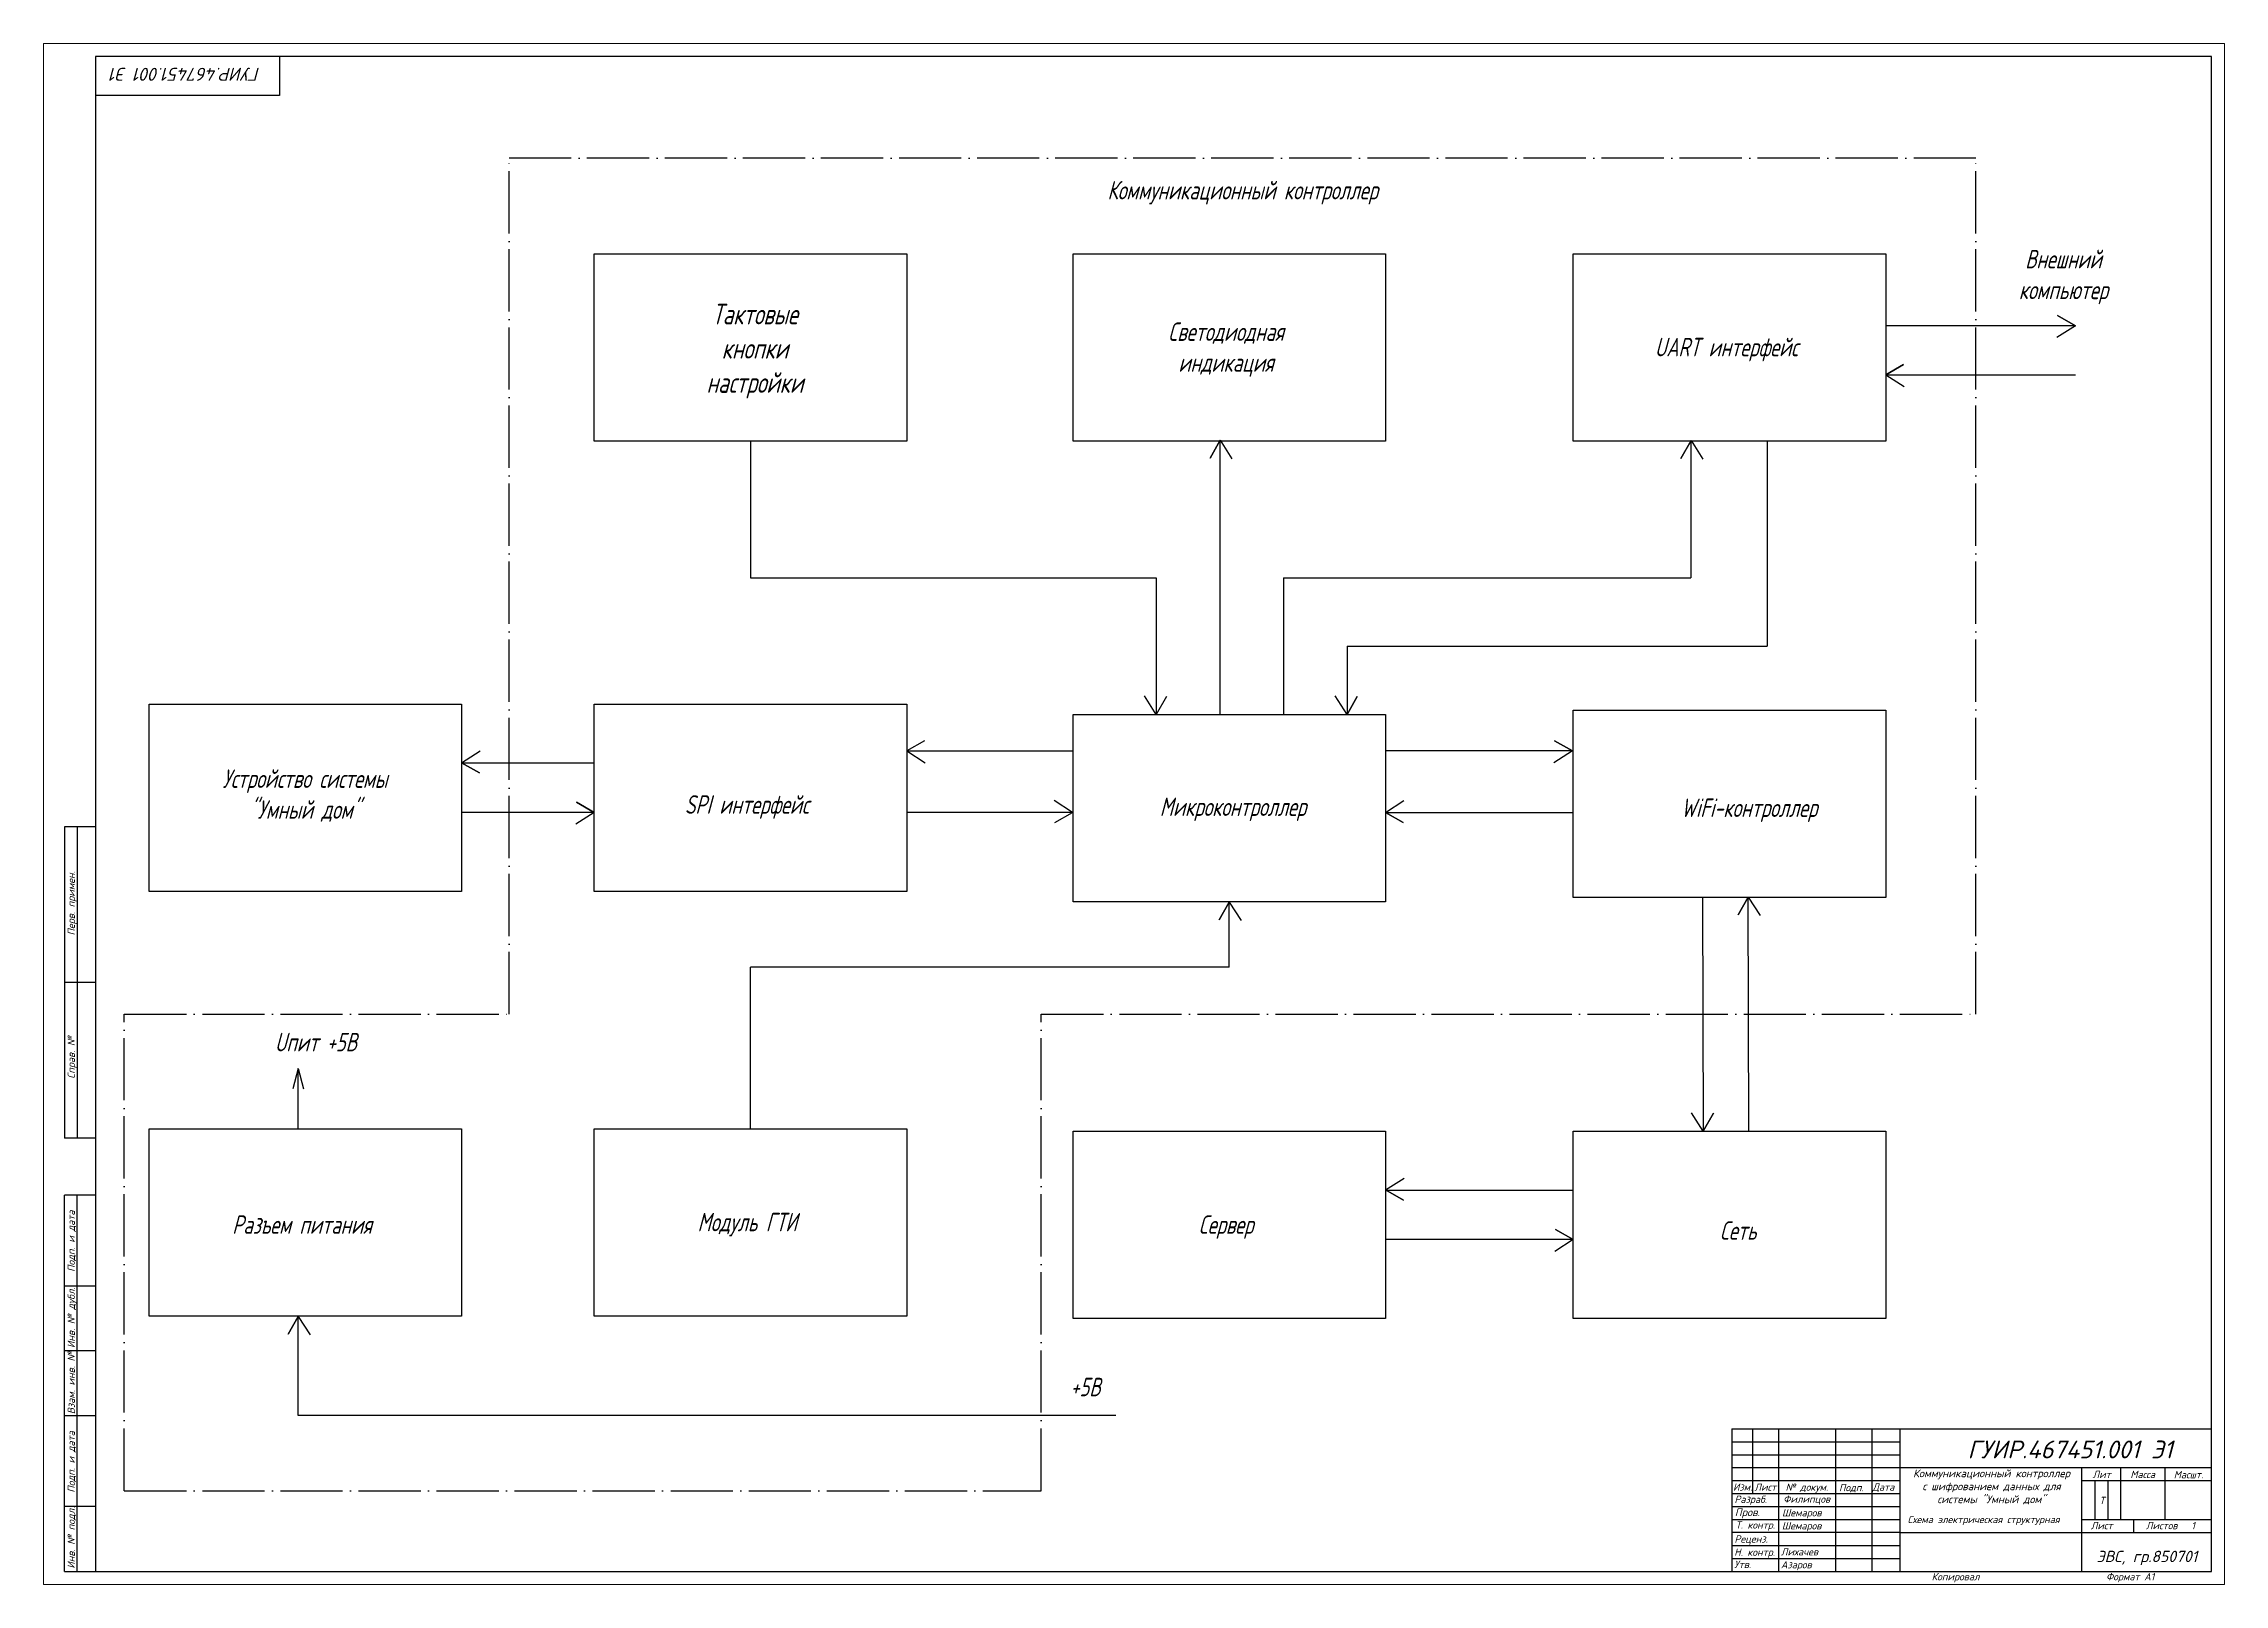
# Model space of a CAD drawing. Header units: inches. Extents: x -500 to 341, y 533 to 1127.
import ezdxf

# ---------------------------------------------------------------- set-up
doc = ezdxf.new("R2010")
doc.units = ezdxf.units.IN
doc.header["$MEASUREMENT"] = 0
doc.linetypes.add('ACAD_ISO04W100', pattern=[30, 24, -3, 0, -3])
for name, color, linetype in [('FORMAT', 7, 'Continuous'), ('FORMAT_', 7, 'Continuous'), ('TEXT', 7, 'Continuous')]:
    doc.layers.add(name, color=color, linetype=linetype)
doc.layers.add('Invis', color=7, linetype='Continuous', plot=False)
doc.styles.add('GOST', font='GOST.SHX')
doc.styles.add('RUS', font='isocpeui.ttf', dxfattribs={"height": 3})

msp = doc.modelspace()

# ---------------------------------------------------------------- linework, layer by layer
at = {"linetype": 'ACAD_ISO04W100'}
for p, q in [((244.83, 1083.21), (-320.8, 1083.21)), ((-320.8, 753.14), (-320.8, 1083.21)), ((244.83, 753.14), (244.83, 1083.21)), ((-469.24, 753.14), (-320.8, 753.14)), ((-469.24, 569.44), (-469.24, 753.14)), ((-115.61, 569.44), (-115.61, 753.14)), ((-115.61, 753.14), (244.83, 753.14)), ((-469.24, 569.44), (-115.61, 569.44))]:
    msp.add_line(p, q, dxfattribs=at)
for p, q in [((283.19, 1018.52), (210.04, 1018.52)), ((283.19, 1018.52), (276.04, 1013.97)), ((283.19, 1018.52), (276.28, 1022.45)), ((276.28, 1022.45), (283.19, 1018.52)), ((210.04, 999.66), (216.95, 1003.58)), ((216.95, 1003.58), (210.04, 999.66)), ((210.04, 999.66), (217.19, 995.1)), ((210.04, 999.66), (283.19, 999.66)), ((-227.74, 974.08), (-227.74, 921.32)), ((-46.63, 974.45), (-50.55, 967.54)), ((-50.55, 967.54), (-46.63, 974.45)), ((-46.74, 974.25), (-46.74, 868.73)), ((-46.63, 974.45), (-42.07, 967.3)), ((135, 974.28), (131.07, 967.37)), ((131.07, 967.37), (135, 974.28)), ((134.88, 974.08), (134.88, 921.32)), ((135, 974.28), (139.55, 967.13)), ((164.37, 974.08), (164.37, 895.02)), ((-227.74, 921.32), (-71.25, 921.32)), ((-71.25, 921.32), (-71.25, 868.73)), ((-22.22, 921.32), (134.88, 921.32)), ((-22.22, 921.32), (-22.22, 868.73)), ((2.29, 895.02), (164.37, 895.02)), ((2.29, 895.02), (2.29, 868.73)), ((-71.25, 868.73), (-75.81, 875.88)), ((-67.33, 875.64), (-71.25, 868.73)), ((2.29, 868.73), (-2.26, 875.88)), ((2.29, 868.73), (6.22, 875.64)), ((6.22, 875.64), (2.29, 868.73)), ((-160.59, 858.58), (-167.5, 854.66)), ((89.19, 854.66), (82.28, 858.58)), ((82.28, 858.58), (89.19, 854.66)), ((-339.2, 850.08), (-332.05, 854.64)), ((-339.2, 850.08), (-332.29, 846.16)), ((-332.29, 846.16), (-339.2, 850.08)), ((-339.17, 850.07), (-287.99, 850.07)), ((-167.5, 854.66), (-103.32, 854.66)), ((-167.5, 854.66), (-160.35, 850.1)), ((89.19, 854.66), (17.12, 854.66)), ((89.19, 854.66), (82.04, 850.1)), ((-287.99, 830.93), (-294.89, 834.86)), ((-294.89, 834.86), (-287.99, 830.93)), ((-103.53, 830.93), (-110.68, 835.49)), ((17.09, 830.95), (24.24, 835.51)), ((-287.99, 830.93), (-339.2, 830.93)), ((-287.99, 830.93), (-295.13, 826.38)), ((-103.43, 830.93), (-167.6, 830.93)), ((-110.44, 827.01), (-103.53, 830.93)), ((17.09, 830.95), (24, 827.03)), ((24, 827.03), (17.09, 830.95)), ((17.12, 830.93), (89.19, 830.93)), ((-43.1, 796.39), (-47.03, 789.48)), ((-47.03, 789.48), (-43.1, 796.39)), ((-43.1, 796.39), (-47.03, 789.48)), ((-43.12, 771.27), (-43.12, 796.49)), ((-43.1, 796.39), (-38.54, 789.24)), ((139.77, 708.22), (139.55, 798.3)), ((157.01, 798.3), (153.09, 791.39)), ((153.09, 791.39), (157.01, 798.3)), ((156.9, 798.1), (157.12, 708.02)), ((157.01, 798.3), (161.57, 791.15)), ((-227.74, 708.99), (-227.74, 771.27)), ((-43.12, 771.27), (-227.74, 771.27)), ((-402.19, 732.15), (-404.27, 724.42)), ((-402.19, 708.99), (-402.19, 732.15)), ((-402.19, 732.15), (-400.12, 724.42)), ((139.66, 708.02), (135.1, 715.17)), ((139.66, 708.02), (143.58, 714.93)), ((143.58, 714.93), (139.66, 708.02)), ((17.12, 685.38), (24.27, 689.93)), ((17.12, 685.38), (24.03, 681.45)), ((24.03, 681.45), (17.12, 685.38)), ((17.15, 685.36), (89.55, 685.36)), ((89.55, 666.23), (17.12, 666.23)), ((89.55, 666.23), (82.4, 661.67)), ((89.55, 666.23), (82.64, 670.15)), ((82.64, 670.15), (89.55, 666.23)), ((-402.17, 636.65), (-406.1, 629.74)), ((-406.1, 629.74), (-402.17, 636.65)), ((-402.17, 636.65), (-406.1, 629.74)), ((-402.19, 598.48), (-402.19, 636.75)), ((-402.17, 636.65), (-397.62, 629.5)), ((-86.88, 598.48), (-402.19, 598.48))]:
    msp.add_line(p, q)
for points in [[(-287.99, 1046.32), (-167.5, 1046.32), (-167.5, 974.08), (-287.99, 974.08)], [(-103.37, 1046.32), (17.12, 1046.32), (17.12, 974.08), (-103.37, 974.08)], [(89.55, 1046.32), (210.04, 1046.32), (210.04, 974.08), (89.55, 974.08)], [(-459.69, 872.72), (-339.2, 872.72), (-339.2, 800.48), (-459.69, 800.48)], [(-287.99, 872.72), (-167.5, 872.72), (-167.5, 800.48), (-287.99, 800.48)], [(-103.37, 868.73), (17.12, 868.73), (17.12, 796.49), (-103.37, 796.49)], [(89.55, 870.34), (210.04, 870.34), (210.04, 798.1), (89.55, 798.1)], [(-459.69, 708.99), (-339.2, 708.99), (-339.2, 636.75), (-459.69, 636.75)], [(-287.99, 708.99), (-167.5, 708.99), (-167.5, 636.75), (-287.99, 636.75)], [(-103.37, 708.02), (17.12, 708.02), (17.12, 635.78), (-103.37, 635.78)], [(89.55, 708.02), (210.04, 708.02), (210.04, 635.78), (89.55, 635.78)]]:
    msp.add_lwpolyline(points, close=True)
at = {"layer": 'FORMAT', "linetype": 'Continuous'}
for points in [[(335.64, 1122.32), (-480.36, 1122.32)], [(-480.36, 1122.32), (-480.36, 538.32)], [(-409.36, 1122.32), (-409.36, 1121.32), (-409.36, 1107.32)], [(335.64, 538.32), (335.64, 1122.32)], [(-409.36, 1107.32), (-479.36, 1107.32), (-480.36, 1107.32)], [(-480.36, 825.32), (-492.36, 825.32)], [(-492.36, 825.32), (-492.36, 705.32)], [(-487.36, 825.32), (-487.36, 705.32)], [(-480.36, 765.32), (-492.36, 765.32)], [(-480.36, 705.32), (-492.36, 705.32)], [(-480.36, 683.32), (-492.36, 683.32)], [(-492.36, 538.32), (-492.36, 678.32), (-492.36, 683.32)], [(-487.36, 538.32), (-487.36, 678.32), (-487.36, 683.32)], [(-480.36, 648.32), (-492.36, 648.32)], [(-480.36, 623.32), (-492.36, 623.32)], [(-480.36, 598.32), (-492.36, 598.32)], [(158.64, 593.32), (158.64, 568.32)], [(168.64, 593.32), (168.64, 538.32)], [(204.64, 593.32), (204.64, 538.32)], [(215.64, 578.32), (335.64, 578.32)], [(-480.36, 563.32), (-492.36, 563.32)], [(215.64, 553.32), (335.64, 553.32)], [(-492.36, 538.32), (-480.36, 538.32), (335.64, 538.32)]]:
    msp.add_lwpolyline(points, dxfattribs=at)
at = {"layer": 'FORMAT'}
for points in [[(150.64, 593.32), (335.64, 593.32)], [(150.64, 593.32), (150.64, 538.32)], [(190.64, 593.32), (190.64, 538.32)], [(215.64, 538.32), (215.64, 593.32)], [(150.64, 573.32), (215.64, 573.32)], [(285.64, 538.32), (285.64, 578.32)], [(285.64, 573.32), (335.64, 573.32)], [(300.64, 578.32), (300.64, 559.32), (300.64, 558.32)], [(317.64, 578.32), (317.64, 558.32)], [(150.64, 568.32), (215.64, 568.32)], [(285.64, 558.32), (335.64, 558.32)], [(305.64, 558.32), (305.64, 553.32)]]:
    msp.add_lwpolyline(points, dxfattribs=at)
at = {"layer": 'FORMAT_'}
for p, q in [((150.64, 588.32), (215.64, 588.32)), ((150.64, 583.32), (215.64, 583.32)), ((290.64, 573.32), (290.64, 558.32)), ((295.64, 573.32), (295.64, 558.32)), ((150.64, 563.32), (215.64, 563.32)), ((150.64, 558.32), (215.64, 558.32)), ((150.64, 548.32), (215.64, 548.32)), ((150.64, 543.32), (215.64, 543.32))]:
    msp.add_line(p, q, dxfattribs=at)
at = {"layer": 'FORMAT_', "linetype": 'Continuous'}
for p, q in [((150.64, 578.32), (215.64, 578.32)), ((215.64, 553.32), (150.64, 553.32))]:
    msp.add_line(p, q, dxfattribs=at)
at = {"layer": 'Invis', "lineweight": 0}
msp.add_lwpolyline([(-500.36, 533.32), (340.64, 533.32), (340.64, 1127.32), (-500.36, 1127.32)], close=True, dxfattribs=at)

# ---------------------------------------------------------------- texts
at = {"linetype": 'ByBlock', "ltscale": 0.05, "attachment_point": 5, "style": 'GOST'}
for s, insert, char_height, width in [('{\\Q15;\\W0.9;Коммуникационный контроллер}', (-37.98, 1069.85), 7.128, 167.693), ('{\\Q15;\\W0.9;Внешний компьютер}', (278.53, 1037.34), 7.128, 56.5406), ('{\\Q15;\\W0.9;Тактовые кнопки настройки}', (-226.08, 1008.77), 7.92, 33.66), ('{\\Q15;\\W0.9;Светодиодная индикация}', (-44.39, 1009.36), 7.128, 56.5406), ('{\\Q15;\\W0.9;UART интерфейс}', (148.53, 1009.36), 7.128, 56.5406), ('{\\Q15;\\W0.9;Устройство системы "Умный дом"}', (-399.56, 837.42), 7.128, 73.9742), ('{\\Q15;\\W0.9;SPI интерфейс}', (-229.24, 833.01), 7.128, 56.5406), ('{\\Q15;\\W0.9;Микроконтроллер}', (-41.73, 832.15), 7.128, 55.5611), ('{\\Q15;\\W0.9;WiFi-контроллер}', (157.34, 831.76), 7.128, 56.5406), ('{\\Q15;\\W0.9;Uпит +5В}', (-395.41, 742.37), 7.128, 56.5406), ('{\\Q15;\\W0.9;Разъем питания}', (-400.72, 672.03), 7.128, 56.5406), ('{\\Q15;\\W0.9;Модуль ГТИ}', (-229.01, 672.03), 7.128, 56.5406), ('{\\Q15;\\W0.9;Сервер}', (-44.39, 671.06), 7.128, 56.5406), ('{\\Q15;\\W0.9;Сеть}', (153.12, 669.75), 7.128, 56.5406), ('{\\Q15;\\W0.9;+5В}', (-98.63, 609.42), 7.128, 83.3685)]:
    msp.add_mtext(s, dxfattribs=dict(at, insert=insert, char_height=char_height, width=width))
at = {"layer": 'TEXT', "attachment_point": 1, "style": 'RUS'}
for s, insert, char_height, width, rotation in [('\\pxqc,t4;ГУИР.467451.001 Э1', (-394.45, 1113), 5.0028, 102.3693, 180), ('Перв. примен.', (-491.11, 783.49), 2.8006, 24.4015, 90), ('Справ. №', (-491.11, 728.3), 2.801, 24.4015, 90), ('Подп. и дата', (-491.11, 653.78), 2.8006, 24.4015, 90), ('Инв. № дубл.', (-491.11, 624.45), 2.8006, 24.4015, 90), ('Взам. инв. №', (-491.11, 598.93), 2.8006, 24.4015, 90), ('Подп. и дата', (-491.11, 568.68), 2.8006, 24.4015, 90), ('Инв. № подл.', (-491.11, 539.39), 2.8006, 24.4015, 90)]:
    msp.add_mtext(s, dxfattribs=dict(at, insert=insert, char_height=char_height, width=width, rotation=rotation))
for s, insert, char_height, width in [('\\pxqc,t4;ГУИР.467451.001 Э1', (210.93, 588.78), 6.8633, 140.4389), ('Изм.', (151.16, 572.25), 2.801, 7), ('Лист', (159.4, 572.21), 2.801, 12), ('№ докум.', (171.41, 572.2), 2.801, 17.4547), ('Подп.', (192.03, 572.03), 2.801, 12), ('Дата', (204.92, 572.25), 2.801, 12), ('\\pxqc,t4;Коммуникационный контроллер с шифрованием данных для системы "Умный дом"', (220.16, 577.62), 3, 61.3873), ('Лит', (289.81, 577.12), 2.801, 8.5236), ('Масса', (304.38, 577.11), 2.801, 12.3525), ('Масшт.', (321.12, 577.03), 2.801, 13.3514), ('Разраб.', (151.71, 567.53), 2.801, 16.4547), ('Филипцов', (170.53, 567.6), 2.801, 16.4547), ('Т', (292.46, 567.06), 2.8, 2.6134), ('Пров.', (151.83, 562.62), 3, 16.4547), ('Т. контр.', (152.13, 557.62), 2.801, 17.4547), ('Шемаров', (169.98, 557.3), 2.801, 16.4547), ('Шемаров', (170.04, 562.33), 2.801, 16.4547), ('Схема электрическая структурная', (218.5, 559.72), 2.8006, 66.2647), ('Лист ', (289.12, 557.38), 2.801, 17.4547), ('Листов   1', (310.38, 557.38), 2.801, 19.8679), ('Н. контр.', (151.61, 547.12), 2.801, 20.7491), ('Реценз.', (151.72, 552.21), 2.801, 18.4547), ('Лихачев', (169.61, 547.26), 2.801, 16.4547), ('Утв.', (151.65, 542.45), 2.801, 17.4547), ('Азаров', (169.61, 542.3), 2.801, 16.4547), ('\\pxqc,t4;ЭВС, гр.850701', (266.09, 546.28), 4.3674, 89.3684), ('Копировал', (227.75, 537.68), 2.801, 25.3305), ('Формат А1', (295.02, 537.69), 2.801, 21.4102)]:
    msp.add_mtext(s, dxfattribs=dict(at, insert=insert, char_height=char_height, width=width))

doc.saveas('drawing.dxf')
